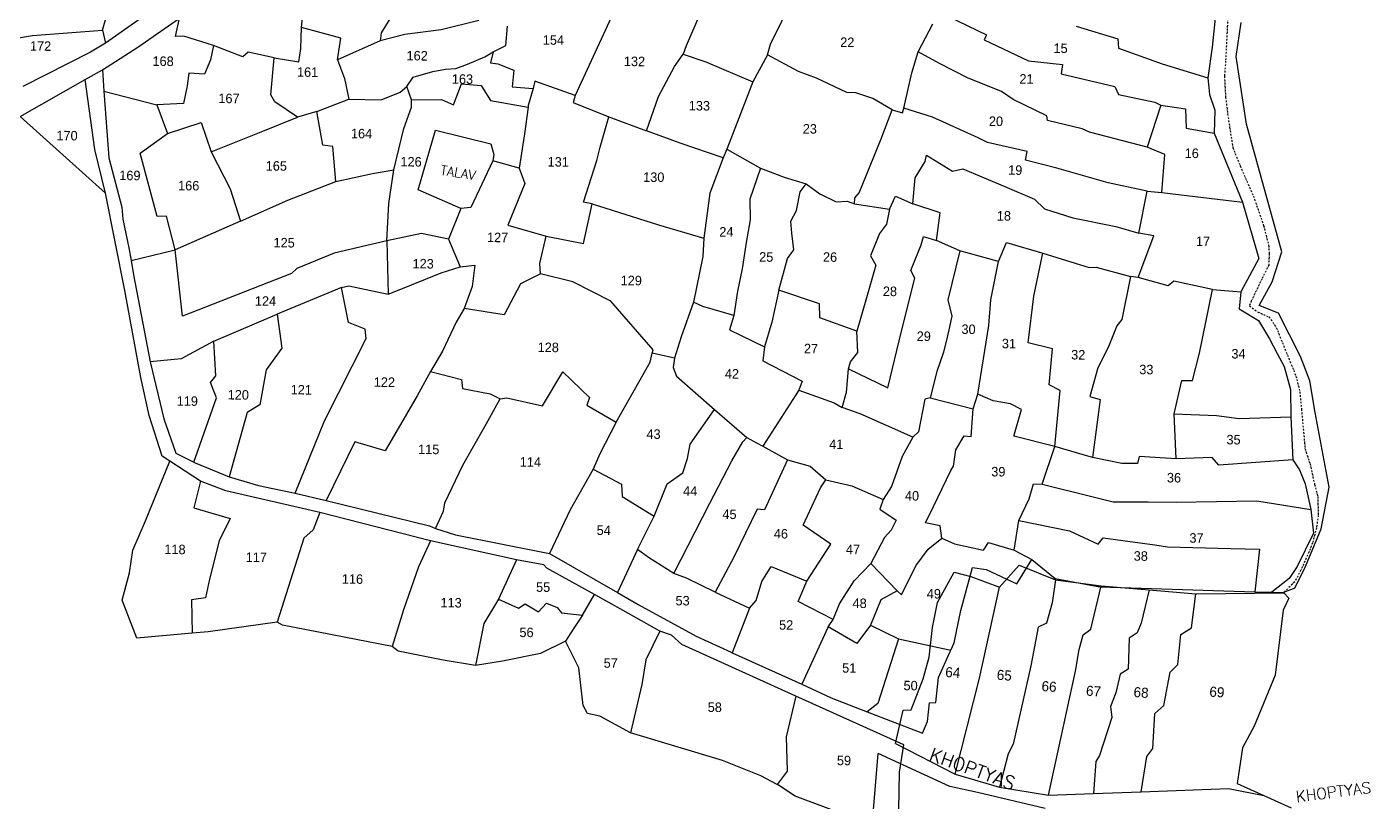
# Model space of a CAD drawing. Header units: metres. Extents: x 283891 to 286762, y 2086732 to 2090354.
# Drawn here: x 284791 to 286045, y 2088093 to 2088817 of the extents above; entities that cross this region are included whole.
import ezdxf
from ezdxf.enums import TextEntityAlignment as Align

# ---------------------------------------------------------------- set-up
doc = ezdxf.new("R2010")
doc.units = ezdxf.units.M
doc.header["$LTSCALE"] = 0.3
doc.header["$MEASUREMENT"] = 0
doc.linetypes.add('DASHDOT', pattern=[1, 0.5, -0.25, 0, -0.25])
for name, color, linetype in [('POLY_PARCEL', 6, 'Continuous'), ('POLY_ROAD', 30, 'Continuous'), ('POLY_WATER', 4, 'Continuous'), ('TEXT_MAPIN', 7, 'Continuous'), ('TEXT_MAPOUT', 7, 'Continuous'), ('TEXT_PARCEL', 7, 'Continuous'), ('V_BOUND_LINE', 7, 'Continuous'), ('V_BOUND_STREAM_LINE', 7, 'DASHDOT')]:
    doc.layers.add(name, color=color, linetype=linetype)
doc.styles.get("Standard").update_dxf_attribs({"font": 'simplex.shx'})
doc.styles.add('TEXT_MAP', font='', dxfattribs={"height": 1.8})
doc.styles.get('TEXT_MAP').set_extended_font_data('Kruti Dev 050')

msp = doc.modelspace()

# ---------------------------------------------------------------- linework, layer by layer
at = {"layer": 'POLY_PARCEL'}
for p, q in [((285485.2, 2088800.7), (285508, 2088847.3)), ((284861.3, 2088813.6), (284866.6, 2088832.1)), ((285047.2, 2088816.1), (285049.1, 2088834.6)), ((285343.8, 2088841.7), (285302.7, 2088752.7)), ((285642.1, 2088830.8), (285686.8, 2088809.4)), ((284929.7, 2088807.8), (284933.2, 2088824.8)), ((285129.8, 2088824.3), (285121.7, 2088811.3)), ((285212.9, 2088822.8), (285177.5, 2088814.1)), ((285419.3, 2088829.3), (285406.2, 2088799)), ((285622.9, 2088793.5), (285636.8, 2088819.4)), ((284783.1, 2088806.5), (284796.2, 2088808.7)), ((284796.2, 2088808.7), (284861.3, 2088813.6)), ((284861.3, 2088813.6), (284864.1, 2088801.5)), ((284937.4, 2088808), (284929.7, 2088807.8)), ((284965.2, 2088799.4), (284937.4, 2088808)), ((285046.7, 2088796.4), (285047.2, 2088816.1)), ((285084, 2088806.1), (285047.2, 2088816.1)), ((285080.9, 2088785.8), (285084, 2088806.1)), ((285121.7, 2088811.3), (285120.5, 2088803.7)), ((285143.7, 2088809.7), (285120.5, 2088803.7)), ((285177.5, 2088814.1), (285143.7, 2088809.7)), ((285238, 2088799.4), (285239.4, 2088817.3)), ((285686.8, 2088809.4), (285684.6, 2088804.6)), ((285770.6, 2088817.3), (285809.4, 2088805.6)), ((285809.4, 2088805.6), (285810.1, 2088796.7)), ((284965.2, 2088799.4), (284962.2, 2088786)), ((284992.5, 2088788.6), (284965.2, 2088799.4)), ((284997.5, 2088793.2), (284992.5, 2088788.6)), ((285021.6, 2088787.7), (284997.5, 2088793.2)), ((285044.8, 2088784.1), (285046.7, 2088796.4)), ((285120.5, 2088803.7), (285080.9, 2088785.8)), ((285218.3, 2088788.6), (285226.3, 2088793.3)), ((285226.3, 2088793.3), (285223.7, 2088783.2)), ((285226.3, 2088793.3), (285238, 2088799.4)), ((285406.2, 2088799), (285403.7, 2088791.2)), ((285482.4, 2088790.5), (285485.2, 2088800.7)), ((285617.1, 2088773.7), (285622.9, 2088793.5)), ((285642.8, 2088782.5), (285622.9, 2088793.5)), ((285684.6, 2088804.6), (285726, 2088785)), ((285810.1, 2088796.7), (285850.9, 2088782.2)), ((284962.2, 2088786), (284956.5, 2088772.6)), ((285018.6, 2088753.3), (285021.6, 2088787.7)), ((285021.6, 2088787.7), (285044.8, 2088784.1)), ((285080.9, 2088785.8), (285087.5, 2088768.4)), ((285191.2, 2088778), (285202.1, 2088782)), ((285202.1, 2088782), (285218.3, 2088788.6)), ((285223.7, 2088783.2), (285230.5, 2088782.3)), ((285230.5, 2088782.3), (285245.4, 2088776.2)), ((285395.6, 2088779.8), (285403.7, 2088791.2)), ((285403.7, 2088791.2), (285424.8, 2088784.2)), ((285424.8, 2088784.2), (285468.5, 2088765.3)), ((285482.4, 2088790.5), (285468.5, 2088765.3)), ((285511.2, 2088774.9), (285482.4, 2088790.5)), ((285668.9, 2088769), (285642.8, 2088782.5)), ((285726, 2088785), (285757.8, 2088781.5)), ((285757.8, 2088781.5), (285756.4, 2088772.9)), ((285850.9, 2088782.2), (285893.5, 2088769.1)), ((284942.1, 2088773.6), (284940.5, 2088761.8)), ((284956.5, 2088772.6), (284942.1, 2088773.6)), ((285087.5, 2088768.4), (285091.4, 2088749.2)), ((285145.7, 2088761.1), (285151.4, 2088769.8)), ((285151.4, 2088769.8), (285169.9, 2088775)), ((285169.9, 2088775), (285181.7, 2088777.2)), ((285181.7, 2088777.2), (285191.2, 2088778)), ((285245.4, 2088776.2), (285243.8, 2088760.7)), ((285380.4, 2088751.7), (285395.6, 2088779.8)), ((285528, 2088768.8), (285511.2, 2088774.9)), ((285556.5, 2088755.4), (285528, 2088768.8)), ((285609.5, 2088740.9), (285617.1, 2088773.7)), ((285700.9, 2088756.3), (285668.9, 2088769)), ((285756.4, 2088772.9), (285806.6, 2088761)), ((284862.8, 2088756.6), (284912, 2088744)), ((284940.5, 2088761.8), (284937.1, 2088745.1)), ((285121.7, 2088748.7), (285139.2, 2088755.8)), ((285139.2, 2088755.8), (285145.7, 2088761.1)), ((285150, 2088748.6), (285145.7, 2088761.1)), ((285189.1, 2088744), (285196.7, 2088763.5)), ((285196.7, 2088763.5), (285215, 2088762.1)), ((285215, 2088762.1), (285223.8, 2088747.9)), ((285243.8, 2088760.7), (285263.5, 2088759.3)), ((285263.5, 2088759.3), (285258.9, 2088743.2)), ((285265.2, 2088765.9), (285263.5, 2088759.3)), ((285302.7, 2088752.7), (285265.2, 2088765.9)), ((285468.5, 2088765.3), (285454, 2088727.5)), ((285564.9, 2088755), (285556.5, 2088755.4)), ((285580.7, 2088749.9), (285564.9, 2088755)), ((285711.7, 2088748.9), (285700.9, 2088756.3)), ((285806.6, 2088761), (285810.1, 2088753.7)), ((284937.1, 2088745.1), (284912, 2088744)), ((284912, 2088744), (284922.1, 2088717.2)), ((285022.4, 2088746.8), (285018.6, 2088753.3)), ((285043.4, 2088732.5), (285022.4, 2088746.8)), ((285061.4, 2088737.7), (285091.4, 2088749.2)), ((285091.4, 2088749.2), (285121.7, 2088748.7)), ((285149.9, 2088741.6), (285150, 2088748.6)), ((285150, 2088748.6), (285178, 2088749)), ((285178, 2088749), (285189.1, 2088744)), ((285223.8, 2088747.9), (285258.7, 2088741.6)), ((285258.9, 2088743.2), (285258.7, 2088741.6)), ((285302.7, 2088752.7), (285300.9, 2088746)), ((285300.9, 2088746), (285334.3, 2088732.7)), ((285369.2, 2088719.5), (285380.4, 2088751.7)), ((285598.6, 2088739.4), (285580.7, 2088749.9)), ((285743.1, 2088733.7), (285711.7, 2088748.9)), ((285810.1, 2088753.7), (285844, 2088746.3)), ((285849.4, 2088743.6), (285836.6, 2088704.4)), ((285844, 2088746.3), (285849.4, 2088743.6)), ((285849.4, 2088743.6), (285872.6, 2088740.1)), ((284784.5, 2088733.1), (284864.1, 2088661.6)), ((285008, 2088718.2), (285043.4, 2088732.5)), ((285061.4, 2088737.7), (285043.4, 2088732.5)), ((285067, 2088706.2), (285061.4, 2088737.7)), ((285142.8, 2088721.8), (285149.9, 2088741.6)), ((285258.7, 2088741.6), (285255.5, 2088717)), ((285326, 2088704.5), (285334.3, 2088732.7)), ((285334.3, 2088732.7), (285369.2, 2088719.5)), ((285588.5, 2088712.3), (285598.6, 2088739.4)), ((285598.6, 2088739.4), (285608.3, 2088736.6)), ((285608.3, 2088736.6), (285609.5, 2088740.9)), ((285636.4, 2088732.3), (285609.5, 2088740.9)), ((285678.9, 2088713), (285636.4, 2088732.3)), ((285743.6, 2088729.2), (285743.1, 2088733.7)), ((285872.6, 2088740.1), (285873.3, 2088722)), ((284922.1, 2088717.2), (284953.6, 2088727.5)), ((284953.6, 2088727.5), (284962.8, 2088700)), ((284962.8, 2088700), (285008, 2088718.2)), ((285133.3, 2088683.1), (285142.8, 2088721.8)), ((285400.8, 2088708), (285369.2, 2088719.5)), ((285454, 2088727.5), (285444.2, 2088702.5)), ((285776.2, 2088721.6), (285743.6, 2088729.2)), ((285782.9, 2088718.5), (285776.2, 2088721.6)), ((285836.6, 2088704.4), (285782.9, 2088718.5)), ((285873.3, 2088722), (285899.2, 2088717.5)), ((284896.6, 2088698.8), (284922.1, 2088717.2)), ((285076.4, 2088704.9), (285067, 2088706.2)), ((285079.3, 2088672.4), (285076.4, 2088704.9)), ((285255.5, 2088717), (285250.5, 2088684.7)), ((285441, 2088694.4), (285400.8, 2088708)), ((285567.8, 2088661.7), (285588.5, 2088712.3)), ((285687.8, 2088708.8), (285678.9, 2088713)), ((285724.7, 2088700.4), (285687.8, 2088708.8)), ((284912.6, 2088639.8), (284896.6, 2088698.8)), ((284962.8, 2088700), (284980.5, 2088665.4)), ((285322.9, 2088691.8), (285326, 2088704.5)), ((285441, 2088694.4), (285428.5, 2088661.5)), ((285444.2, 2088702.5), (285441, 2088694.4)), ((285444.2, 2088702.5), (285475.8, 2088684.9)), ((285629.4, 2088690.9), (285630.8, 2088696.8)), ((285630.8, 2088696.8), (285655, 2088682)), ((285723.1, 2088692.2), (285724.7, 2088700.4)), ((285853.3, 2088697.5), (285836.6, 2088704.4)), ((285850.6, 2088662.2), (285853.3, 2088697.5)), ((285079.3, 2088672.4), (285113.4, 2088679.8)), ((285113.4, 2088679.8), (285133.3, 2088683.1)), ((285128.6, 2088651.9), (285133.3, 2088683.1)), ((285250.5, 2088684.7), (285225.7, 2088691.5)), ((285250.5, 2088684.7), (285255.6, 2088670.6)), ((285310.5, 2088652.9), (285322.9, 2088691.8)), ((285475.8, 2088684.9), (285465.8, 2088655.8)), ((285475.8, 2088684.9), (285497.7, 2088676.4)), ((285620.1, 2088675.9), (285629.4, 2088690.9)), ((285655, 2088682), (285664.8, 2088684.1)), ((285664.8, 2088684.1), (285704, 2088667.8)), ((285752.4, 2088684.9), (285723.1, 2088692.2)), ((285800.4, 2088671.2), (285752.4, 2088684.9)), ((285034.4, 2088654.8), (285079.3, 2088672.4)), ((285255.6, 2088670.6), (285239.7, 2088631.5)), ((285497.7, 2088676.4), (285518.5, 2088670.2)), ((285512.8, 2088662.8), (285518.5, 2088670.2)), ((285518.5, 2088670.2), (285531.2, 2088660.9)), ((285618, 2088651.4), (285620.1, 2088675.9)), ((285704, 2088667.8), (285731.7, 2088656)), ((285836.8, 2088663.3), (285800.4, 2088671.2)), ((284980.5, 2088665.4), (284990.4, 2088635.4)), ((284990.4, 2088635.4), (285034.4, 2088654.8)), ((285428.5, 2088661.5), (285422.8, 2088619.4)), ((285465.8, 2088655.8), (285466.2, 2088636.7)), ((285509.3, 2088645.2), (285512.8, 2088662.8)), ((285531.2, 2088660.9), (285546.3, 2088653.4)), ((285563.5, 2088651.6), (285563.8, 2088657)), ((285563.8, 2088657), (285567.8, 2088661.7)), ((285596.1, 2088646.4), (285601.7, 2088658.7)), ((285601.7, 2088658.7), (285618, 2088651.4)), ((285731.7, 2088656), (285740.8, 2088646.7)), ((285829.1, 2088624.2), (285836.8, 2088663.3)), ((285836.8, 2088663.3), (285850.6, 2088662.2)), ((285850.6, 2088662.2), (285925.7, 2088653.1)), ((285127, 2088617), (285128.6, 2088651.9)), ((285196.1, 2088647.2), (285184.5, 2088618.5)), ((285318.7, 2088651.4), (285310.5, 2088652.9)), ((285310.5, 2088614.5), (285318.7, 2088651.4)), ((285318.7, 2088651.4), (285380.6, 2088631.9)), ((285504.1, 2088635.4), (285509.3, 2088645.2)), ((285546.3, 2088653.4), (285556.6, 2088653.9)), ((285556.6, 2088653.9), (285563.5, 2088651.6)), ((285563.5, 2088651.6), (285596.1, 2088646.4)), ((285596.1, 2088646.4), (285593.3, 2088632.6)), ((285643.4, 2088643.2), (285618, 2088651.4)), ((285640, 2088617.3), (285643.4, 2088643.2)), ((285740.8, 2088646.7), (285767.4, 2088638.3)), ((284921.3, 2088640), (284912.6, 2088639.8)), ((284929.2, 2088608.7), (284921.3, 2088640)), ((284990.4, 2088635.4), (284929.2, 2088608.7)), ((285239.7, 2088631.5), (285275.7, 2088621.3)), ((285380.6, 2088631.9), (285422.8, 2088619.4)), ((285466.2, 2088636.7), (285462.5, 2088615.3)), ((285505.1, 2088624.2), (285504.1, 2088635.4)), ((285593.3, 2088632.6), (285586.9, 2088623.9)), ((285767.4, 2088638.3), (285807.6, 2088630.4)), ((285807.6, 2088630.4), (285829.1, 2088624.2)), ((285127, 2088617), (285077.6, 2088605.3)), ((285159.3, 2088623.9), (285127, 2088617)), ((285127, 2088617), (285128.1, 2088567.2)), ((285184.5, 2088618.5), (285159.3, 2088623.9)), ((285184.5, 2088618.5), (285195.2, 2088592.8)), ((285269.6, 2088595.9), (285275.7, 2088621.3)), ((285275.7, 2088621.3), (285310.5, 2088614.5)), ((285422.8, 2088619.4), (285421.8, 2088602.4)), ((285507, 2088608.6), (285505.1, 2088624.2)), ((285586.9, 2088623.9), (285578.5, 2088602.8)), ((285625.9, 2088613.3), (285628, 2088620.9)), ((285628, 2088620.9), (285640, 2088617.3)), ((285662, 2088607.7), (285640, 2088617.3)), ((285828.5, 2088582.6), (285843, 2088621.6)), ((285843, 2088621.6), (285829.1, 2088624.2)), ((284888.1, 2088598.6), (284929.2, 2088608.7)), ((284936.1, 2088546.5), (284929.2, 2088608.7)), ((285077.6, 2088605.3), (285042.8, 2088591.1)), ((285462.5, 2088615.3), (285458.7, 2088590.9)), ((285500.9, 2088600.4), (285507, 2088608.6)), ((285616, 2088589.1), (285625.9, 2088613.3)), ((285662, 2088607.7), (285650.6, 2088561.8)), ((285697.8, 2088597.8), (285662, 2088607.7)), ((285697.8, 2088597.8), (285705.5, 2088615.3)), ((285705.5, 2088615.3), (285739.2, 2088605.5)), ((285730.8, 2088565.3), (285739.2, 2088605.5)), ((285739.2, 2088605.5), (285782.6, 2088591.9)), ((285177.5, 2088587), (285195.2, 2088592.8)), ((285195.2, 2088592.8), (285209, 2088594.1)), ((285209, 2088594.1), (285206.4, 2088574.4)), ((285270.3, 2088586), (285269.6, 2088595.9)), ((285421.8, 2088602.4), (285413.3, 2088559.8)), ((285493, 2088570.8), (285500.9, 2088600.4)), ((285583.5, 2088594.2), (285574.1, 2088561.4)), ((285578.5, 2088602.8), (285583.5, 2088594.2)), ((285690.7, 2088562), (285697.8, 2088597.8)), ((285782.6, 2088591.9), (285789.1, 2088592.5)), ((285789.1, 2088592.5), (285821.2, 2088583.8)), ((285037.8, 2088586.4), (284936.1, 2088546.5)), ((285042.8, 2088591.1), (285037.8, 2088586.4)), ((285135.4, 2088570.1), (285177.5, 2088587)), ((285270.3, 2088586), (285251.8, 2088576.7)), ((285300.5, 2088578.7), (285270.3, 2088586)), ((285458.7, 2088590.9), (285454.4, 2088570.1)), ((285607.4, 2088532.6), (285619.8, 2088582.2)), ((285619.8, 2088582.2), (285616, 2088589.1)), ((285821.2, 2088583.8), (285813.2, 2088543.4)), ((285828.5, 2088582.6), (285821.2, 2088583.8)), ((285856.3, 2088574.8), (285828.5, 2088582.6)), ((285084.7, 2088573.3), (285024.4, 2088548.5)), ((285084.7, 2088573.3), (285091.5, 2088574.8)), ((285091.1, 2088540.8), (285084.7, 2088573.3)), ((285091.5, 2088574.8), (285128.1, 2088567.2)), ((285128.1, 2088567.2), (285135.4, 2088570.1)), ((285206.4, 2088574.4), (285199.1, 2088553.9)), ((285251.8, 2088576.7), (285236.4, 2088547.9)), ((285335.9, 2088560.6), (285300.5, 2088578.7)), ((285454.4, 2088570.1), (285450.7, 2088547.3)), ((285493, 2088570.8), (285486.4, 2088541)), ((285530.7, 2088558.2), (285493, 2088570.8)), ((285861.5, 2088579.3), (285856.3, 2088574.8)), ((285897.8, 2088571.4), (285861.5, 2088579.3)), ((285885.7, 2088512), (285897.8, 2088571.4)), ((285897.8, 2088571.4), (285924.1, 2088569.2)), ((285375.5, 2088515.2), (285335.9, 2088560.6)), ((285413.3, 2088559.8), (285401.7, 2088527.2)), ((285421.9, 2088555.5), (285413.3, 2088559.8)), ((285450.7, 2088547.3), (285421.9, 2088555.5)), ((285531.2, 2088545.2), (285530.7, 2088558.2)), ((285574.1, 2088561.4), (285565.8, 2088532.5)), ((285650.6, 2088561.8), (285654.5, 2088546.7)), ((285688.9, 2088538), (285690.7, 2088562)), ((285725.5, 2088521.6), (285730.8, 2088565.3)), ((284965.5, 2088523.4), (285024.4, 2088548.5)), ((285024.4, 2088548.5), (285028.7, 2088516.6)), ((285199.1, 2088553.9), (285191.7, 2088540.9)), ((285236.4, 2088547.9), (285199.1, 2088553.9)), ((285450.7, 2088547.3), (285446.8, 2088533.8)), ((285565.8, 2088532.5), (285531.2, 2088545.2)), ((285654.5, 2088546.7), (285650.2, 2088528.1)), ((285813.2, 2088543.4), (285808.3, 2088537.5)), ((285106.8, 2088534.4), (285091.1, 2088540.8)), ((285107.5, 2088525.8), (285106.8, 2088534.4)), ((285191.7, 2088540.9), (285178.7, 2088513.8)), ((285446.8, 2088533.8), (285479.6, 2088517.9)), ((285486.4, 2088541), (285479.6, 2088517.9)), ((285566.5, 2088512.6), (285565.8, 2088532.5)), ((285594.6, 2088479.7), (285607.4, 2088532.6)), ((285678.8, 2088473.9), (285688.9, 2088538)), ((285808.3, 2088537.5), (285800.3, 2088517.4)), ((284965.5, 2088523.4), (284934.9, 2088506.7)), ((284967.3, 2088491), (284965.5, 2088523.4)), ((285068.6, 2088448.9), (285107.5, 2088525.8)), ((285401.7, 2088527.2), (285395.5, 2088507.4)), ((285479.6, 2088517.9), (285478, 2088505)), ((285650.2, 2088528.1), (285646.6, 2088513)), ((285748.4, 2088516), (285725.5, 2088521.6)), ((285800.3, 2088517.4), (285790.7, 2088498.4)), ((284934.9, 2088506.7), (284905.9, 2088503.9)), ((285028.7, 2088516.6), (285014.2, 2088496.6)), ((285178.7, 2088513.8), (285167.8, 2088495)), ((285372.7, 2088503.8), (285374.7, 2088512.2)), ((285374.7, 2088512.2), (285375.5, 2088515.2)), ((285395.5, 2088507.4), (285374.7, 2088512.2)), ((285395.5, 2088507.4), (285394.3, 2088498.6)), ((285478, 2088505), (285514.6, 2088485.8)), ((285559.7, 2088504), (285566.5, 2088512.6)), ((285646.6, 2088513), (285640.5, 2088495.1)), ((285745.4, 2088482.6), (285748.4, 2088516)), ((285879.2, 2088486.6), (285885.7, 2088512)), ((285014.2, 2088496.6), (285008.2, 2088463.7)), ((285167.8, 2088495), (285155.1, 2088472.1)), ((285167.8, 2088495), (285196.7, 2088487.4)), ((285272.1, 2088462.9), (285291.3, 2088494.6)), ((285291.3, 2088494.6), (285316.2, 2088470.6)), ((285341.1, 2088447.7), (285372.7, 2088503.8)), ((285394.3, 2088498.6), (285397.2, 2088490.7)), ((285556.1, 2088475.6), (285557.9, 2088497.3)), ((285557.9, 2088497.3), (285559.7, 2088504)), ((285557.9, 2088497.3), (285594.6, 2088479.7)), ((285640.5, 2088495.1), (285634.3, 2088470.3)), ((285790.7, 2088498.4), (285783.1, 2088471.7)), ((284962.1, 2088484.6), (284967.3, 2088491)), ((284967.7, 2088470.3), (284962.1, 2088484.6)), ((285196.7, 2088487.4), (285197.4, 2088479.1)), ((285197.4, 2088479.1), (285223.5, 2088474.1)), ((285397.2, 2088490.7), (285432.9, 2088459.6)), ((285514.6, 2088485.8), (285511.6, 2088477.6)), ((285755.6, 2088477.1), (285745.4, 2088482.6)), ((285861.9, 2088455.5), (285869, 2088486.7)), ((285869, 2088486.7), (285879.2, 2088486.6)), ((284946.6, 2088410.4), (284967.7, 2088470.3)), ((285155.1, 2088472.1), (285125.2, 2088420.9)), ((285218.4, 2088443.6), (285232.7, 2088469.5)), ((285223.5, 2088474.1), (285232.7, 2088469.5)), ((285232.7, 2088469.5), (285238.9, 2088470.5)), ((285238.9, 2088470.5), (285272.1, 2088462.9)), ((285316.2, 2088470.6), (285313.7, 2088463.6)), ((285511.6, 2088477.6), (285477.8, 2088425.3)), ((285511.6, 2088477.6), (285544.4, 2088465.8)), ((285552, 2088461.3), (285556.1, 2088475.6)), ((285629.3, 2088469.1), (285623.3, 2088438.5)), ((285634.3, 2088470.3), (285629.3, 2088469.1)), ((285634.3, 2088470.3), (285674.4, 2088460.2)), ((285674.4, 2088460.2), (285678.8, 2088473.9)), ((285692.9, 2088467.7), (285678.8, 2088473.9)), ((285709.3, 2088464.8), (285692.9, 2088467.7)), ((285750.6, 2088425), (285755.6, 2088477.1)), ((285783.1, 2088471.7), (285792.8, 2088468.9)), ((285792.8, 2088468.9), (285785.8, 2088414.7)), ((284996.5, 2088456.8), (284979.7, 2088396.7)), ((285008.2, 2088463.7), (284996.5, 2088456.8)), ((285313.7, 2088463.6), (285341.1, 2088447.7)), ((285410.2, 2088427.2), (285432.9, 2088459.6)), ((285432.9, 2088459.6), (285462.9, 2088433.4)), ((285544.4, 2088465.8), (285552, 2088461.3)), ((285568.7, 2088455.3), (285552, 2088461.3)), ((285617.9, 2088433.8), (285568.7, 2088455.3)), ((285672.5, 2088434.3), (285674.4, 2088460.2)), ((285719.3, 2088459.6), (285709.3, 2088464.8)), ((285712.3, 2088434.6), (285719.3, 2088459.6)), ((285863.7, 2088413.3), (285861.9, 2088455.5)), ((285861.9, 2088455.5), (285901.6, 2088454)), ((285901.6, 2088454), (285922.6, 2088451.1)), ((285041.2, 2088381.3), (285068.6, 2088448.9)), ((285197.8, 2088407.6), (285218.4, 2088443.6)), ((285341.1, 2088447.7), (285325.6, 2088418.2)), ((285922.6, 2088451.1), (285970.8, 2088452.5)), ((285096.9, 2088429.4), (285070.3, 2088374.5)), ((285125.2, 2088420.9), (285096.9, 2088429.4)), ((285448.9, 2088411.5), (285459.2, 2088429.2)), ((285459.2, 2088429.2), (285462.9, 2088433.4)), ((285462.9, 2088433.4), (285472.1, 2088428.3)), ((285617.9, 2088433.8), (285608, 2088415.6)), ((285623.3, 2088438.5), (285617.9, 2088433.8)), ((285658.1, 2088421.8), (285666, 2088434.9)), ((285666, 2088434.9), (285672.5, 2088434.3)), ((285750.6, 2088425), (285712.3, 2088434.6)), ((285325.6, 2088418.2), (285319.5, 2088403.9)), ((285407.6, 2088413.6), (285410.2, 2088427.2)), ((285472.1, 2088428.3), (285477.8, 2088425.3)), ((285477.8, 2088425.3), (285500.9, 2088412.4)), ((285656, 2088406.7), (285658.1, 2088421.8)), ((285738.8, 2088389.9), (285750.6, 2088425)), ((285785.8, 2088414.7), (285750.6, 2088425)), ((284901.5, 2088355.6), (284924.3, 2088411.2)), ((285181, 2088372.4), (285197.8, 2088407.6)), ((285319.5, 2088403.9), (285297.9, 2088365.7)), ((285319.5, 2088403.9), (285346.1, 2088389.8)), ((285403.2, 2088400.5), (285407.6, 2088413.6)), ((285428.5, 2088371.9), (285448.9, 2088411.5)), ((285500.9, 2088412.4), (285479.4, 2088365.7)), ((285500.9, 2088412.4), (285522.2, 2088406.5)), ((285522.2, 2088406.5), (285536.6, 2088393.7)), ((285608, 2088415.6), (285598, 2088387.5)), ((285653.5, 2088402.5), (285656, 2088406.7)), ((285813.2, 2088409.1), (285785.8, 2088414.7)), ((285827.8, 2088409), (285813.2, 2088409.1)), ((285829.4, 2088415.5), (285827.8, 2088409)), ((285863.7, 2088413.3), (285829.4, 2088415.5)), ((285897.5, 2088414.6), (285863.7, 2088413.3)), ((285903.6, 2088407.5), (285897.5, 2088414.6)), ((285972.9, 2088412.6), (285903.6, 2088407.5)), ((284953, 2088392.6), (284946.8, 2088367.8)), ((285388.5, 2088390), (285403.2, 2088400.5)), ((285531.7, 2088386.4), (285536.6, 2088393.7)), ((285536.6, 2088393.7), (285560.9, 2088388.3)), ((285637.2, 2088368.9), (285653.5, 2088402.5)), ((285346.1, 2088389.8), (285346.5, 2088378.1)), ((285376.4, 2088360), (285388.5, 2088390)), ((285515.7, 2088351.6), (285531.7, 2088386.4)), ((285560.9, 2088388.3), (285590.2, 2088375.6)), ((285598, 2088387.5), (285590.2, 2088375.6)), ((285726.6, 2088376.2), (285730.5, 2088390.2)), ((285730.5, 2088390.2), (285738.8, 2088389.9)), ((285738.8, 2088389.9), (285785.2, 2088378.4)), ((284946.8, 2088367.8), (284980.7, 2088357.7)), ((285179.8, 2088364.6), (285181, 2088372.4)), ((285346.5, 2088378.1), (285376.4, 2088360)), ((285394.9, 2088306.3), (285428.5, 2088371.9)), ((285472.7, 2088366.3), (285451, 2088321.6)), ((285479.4, 2088365.7), (285472.7, 2088366.3)), ((285590.2, 2088375.6), (285587.1, 2088366.5)), ((285587.1, 2088366.5), (285602.3, 2088356)), ((285629.8, 2088353.6), (285637.2, 2088368.9)), ((285716.9, 2088355.7), (285726.6, 2088376.2)), ((285785.2, 2088378.4), (285805.1, 2088373.3)), ((285805.1, 2088373.3), (285837.8, 2088373.3)), ((285837.8, 2088373.3), (285863.7, 2088373)), ((285863.7, 2088373), (285939.2, 2088374.3)), ((285939.2, 2088374.3), (285989.5, 2088366)), ((284889.6, 2088328.3), (284901.5, 2088355.6)), ((284980.7, 2088357.7), (284970.3, 2088337)), ((285064.4, 2088363.4), (285058, 2088347)), ((285172.3, 2088348.4), (285179.8, 2088364.6)), ((285297.9, 2088365.7), (285278.9, 2088324.9)), ((285361, 2088328.8), (285376.4, 2088360)), ((285602.3, 2088356), (285597.6, 2088346.8)), ((285712.6, 2088328), (285716.9, 2088355.7)), ((285716.9, 2088355.7), (285764.1, 2088346.1)), ((285058, 2088347), (285049.3, 2088339.5)), ((285541.5, 2088333.6), (285515.7, 2088351.6)), ((285597.6, 2088346.8), (285591.6, 2088339.9)), ((285643.5, 2088351), (285629.8, 2088353.6)), ((285645, 2088339.4), (285643.5, 2088351)), ((285764.1, 2088346.1), (285790.9, 2088333.7)), ((284970.3, 2088337), (284961.3, 2088301.2)), ((285049.3, 2088339.5), (285024.5, 2088261)), ((285167.5, 2088336.8), (285156.5, 2088312.6)), ((285361, 2088328.8), (285342.3, 2088288.7)), ((285371.3, 2088321.3), (285361, 2088328.8)), ((285519.1, 2088299.1), (285541.5, 2088333.6)), ((285591.6, 2088339.9), (285578.9, 2088315.7)), ((285620.8, 2088313.4), (285632.3, 2088329)), ((285632.3, 2088329), (285645, 2088339.4)), ((285645, 2088339.4), (285657, 2088334.1)), ((285657, 2088334.1), (285683.9, 2088328.2)), ((285683.9, 2088328.2), (285688.6, 2088335.2)), ((285688.6, 2088335.2), (285712.6, 2088328)), ((285790.9, 2088333.7), (285795.6, 2088339.6)), ((285795.6, 2088339.6), (285843.9, 2088333.2)), ((285843.9, 2088333.2), (285855.6, 2088331.3)), ((285855.6, 2088331.3), (285915, 2088329.8)), ((285915, 2088329.8), (285941.5, 2088329)), ((285941.5, 2088329), (285937.3, 2088289.3)), ((284886.6, 2088306.9), (284889.6, 2088328.3)), ((285247.8, 2088319), (285231.2, 2088282.4)), ((285394.9, 2088306.3), (285371.3, 2088321.3)), ((285451, 2088321.6), (285433.4, 2088288.8)), ((285712.6, 2088328), (285729.1, 2088319.5)), ((285715, 2088296.6), (285729.1, 2088319.5)), ((285729.1, 2088319.5), (285751, 2088301.7)), ((284879.9, 2088281.4), (284886.6, 2088306.9)), ((285156.5, 2088312.6), (285142.4, 2088272.5)), ((285406.8, 2088301.9), (285394.9, 2088306.3)), ((285477, 2088298.8), (285485.8, 2088312.8)), ((285485.8, 2088312.8), (285519.1, 2088299.1)), ((285563.1, 2088299.6), (285578.9, 2088315.7)), ((285578.9, 2088315.7), (285603.5, 2088290.2)), ((285607.3, 2088286.3), (285620.8, 2088313.4)), ((285641, 2088279.2), (285656.7, 2088307.5)), ((285656.7, 2088307.5), (285672.2, 2088303.5)), ((285662.9, 2088271.7), (285673.8, 2088311.9)), ((285672.2, 2088303.5), (285699, 2088293.7)), ((285673.8, 2088311.9), (285686.3, 2088310.1)), ((285686.3, 2088310.1), (285715, 2088296.6)), ((285699, 2088293.7), (285717.4, 2088314)), ((285717.4, 2088314), (285751.1, 2088300.5)), ((284961.3, 2088301.2), (284957.6, 2088283.7)), ((285433.4, 2088288.8), (285406.8, 2088301.9)), ((285471.7, 2088281.3), (285477, 2088298.8)), ((285510.8, 2088280.3), (285519.1, 2088299.1)), ((285549.4, 2088278), (285563.1, 2088299.6)), ((285680.1, 2088208.6), (285699, 2088293.7)), ((285751.1, 2088300.5), (285748.2, 2088279)), ((285751, 2088301.7), (285792.6, 2088293.8)), ((285751.1, 2088300.5), (285793.9, 2088295)), ((285784.3, 2088254.4), (285793.9, 2088295)), ((285792.6, 2088293.8), (285937.3, 2088289.3)), ((285793.9, 2088295), (285838.5, 2088291)), ((285838.5, 2088291), (285831, 2088259.9)), ((285838.5, 2088291), (285882.1, 2088287.5)), ((284893.5, 2088245.9), (284879.9, 2088281.4)), ((284957.6, 2088283.7), (284944.6, 2088281.7)), ((284944.6, 2088281.7), (284945.2, 2088250.5)), ((285231.2, 2088282.4), (285217.5, 2088259.6)), ((285231.2, 2088282.4), (285249.8, 2088273.9)), ((285268.4, 2088270.7), (285275.8, 2088278.8)), ((285275.8, 2088278.8), (285286, 2088274.6)), ((285309.6, 2088267.5), (285320.8, 2088286.9)), ((285433.4, 2088288.8), (285465.4, 2088273.9)), ((285465.4, 2088273.9), (285471.7, 2088281.3)), ((285543.6, 2088263.5), (285510.8, 2088280.3)), ((285588.1, 2088281.7), (285578.4, 2088258.1)), ((285603.5, 2088290.2), (285588.1, 2088281.7)), ((285603.5, 2088290.2), (285607.3, 2088286.3)), ((285636.4, 2088255.8), (285641, 2088279.2)), ((285748.2, 2088279), (285742.8, 2088259.9)), ((285878.2, 2088255.6), (285882.1, 2088287.5)), ((285882.1, 2088287.5), (285883.1, 2088287.4)), ((285883.1, 2088287.4), (285964.2, 2088288.2)), ((285937.3, 2088289.3), (285953, 2088288.8)), ((285953, 2088288.8), (285964, 2088288.5)), ((285142.4, 2088272.5), (285132, 2088238.1)), ((285249.8, 2088273.9), (285256, 2088277.9)), ((285256, 2088277.9), (285268.4, 2088270.7)), ((285286, 2088274.6), (285290, 2088269.5)), ((285290, 2088269.5), (285309.6, 2088267.5)), ((285309.6, 2088267.5), (285300.9, 2088254.5)), ((285465.4, 2088273.9), (285449.3, 2088232.4)), ((285543.6, 2088263.5), (285549.4, 2088278)), ((285656.5, 2088241.6), (285662.9, 2088271.7)), ((285024.5, 2088261), (284960.1, 2088251.8)), ((285029.6, 2088258.1), (285024.5, 2088261)), ((285132, 2088238.1), (285029.6, 2088258.1)), ((285217.5, 2088259.6), (285209.6, 2088220.6)), ((285300.9, 2088254.5), (285293.7, 2088243.1)), ((285538.9, 2088256.5), (285514.2, 2088203.1)), ((285538.9, 2088256.5), (285543.6, 2088263.5)), ((285565.8, 2088240.9), (285538.9, 2088256.5)), ((285578.4, 2088258.1), (285565.8, 2088240.9)), ((285578.4, 2088258.1), (285604.7, 2088245.4)), ((285633.2, 2088228.2), (285636.4, 2088255.8)), ((285735.1, 2088256.4), (285728.1, 2088220.3)), ((285742.8, 2088259.9), (285735.1, 2088256.4)), ((285777.1, 2088249.1), (285784.3, 2088254.4)), ((285831, 2088259.9), (285827.3, 2088251.1)), ((285868.1, 2088249.5), (285878.2, 2088255.6)), ((284945.2, 2088250.5), (284893.5, 2088245.9)), ((284960.1, 2088251.8), (284945.2, 2088250.5)), ((285293.7, 2088243.1), (285270.3, 2088231.7)), ((285306, 2088218.3), (285293.7, 2088243.1)), ((285381.8, 2088252.6), (285368.6, 2088225.7)), ((285604.7, 2088245.4), (285585.3, 2088185.1)), ((285604.7, 2088245.4), (285653.3, 2088234.8)), ((285653.3, 2088234.8), (285656.5, 2088241.6)), ((285773.3, 2088235.5), (285777.1, 2088249.1)), ((285820.1, 2088246.1), (285818.9, 2088217.1)), ((285827.3, 2088251.1), (285820.1, 2088246.1)), ((285865.5, 2088221.5), (285868.1, 2088249.5)), ((285137.6, 2088234), (285132, 2088238.1)), ((285179.4, 2088225.5), (285137.6, 2088234)), ((285270.3, 2088231.7), (285234.8, 2088224.4)), ((285627.6, 2088207.9), (285633.2, 2088228.2)), ((285642, 2088209.2), (285652.7, 2088233.5)), ((285652.7, 2088233.5), (285653.3, 2088234.8)), ((285769.7, 2088215.3), (285773.3, 2088235.5)), ((285209.6, 2088220.6), (285179.4, 2088225.5)), ((285234.8, 2088224.4), (285209.6, 2088220.6)), ((285310.1, 2088183.1), (285306, 2088218.3)), ((285368.6, 2088225.7), (285364.8, 2088202.8)), ((285728.1, 2088220.3), (285711.7, 2088147.1)), ((285818.9, 2088217.1), (285811.4, 2088212.4)), ((285858.2, 2088214.2), (285865.5, 2088221.5)), ((285616.4, 2088179.2), (285627.6, 2088207.9)), ((285639.4, 2088185.8), (285642, 2088209.2)), ((285657.6, 2088118.9), (285680.1, 2088208.6)), ((285744.7, 2088099.5), (285769.7, 2088215.3)), ((285811.4, 2088212.4), (285807.4, 2088195)), ((285852.2, 2088183), (285858.2, 2088214.2)), ((285364.8, 2088202.8), (285354.5, 2088157.6)), ((285508.6, 2088191.7), (285499.6, 2088154)), ((285807.4, 2088195), (285802.5, 2088182.3)), ((285314.2, 2088175.7), (285310.1, 2088183.1)), ((285585.3, 2088185.1), (285575.4, 2088177.3)), ((285601.7, 2088147.6), (285608.9, 2088178.9)), ((285608.9, 2088178.9), (285616.4, 2088179.2)), ((285631.8, 2088168.3), (285633.6, 2088185.6)), ((285633.6, 2088185.6), (285639.4, 2088185.8)), ((285802.5, 2088182.3), (285803.9, 2088171.9)), ((285843.9, 2088175.5), (285852.2, 2088183)), ((285325.8, 2088173.2), (285314.2, 2088175.7)), ((285354.5, 2088157.6), (285325.8, 2088173.2)), ((285626.9, 2088157.4), (285631.8, 2088168.3)), ((285803.9, 2088171.9), (285792.4, 2088136.5)), ((285841.9, 2088143.1), (285843.9, 2088175.5)), ((285440.4, 2088131.7), (285354.5, 2088157.6)), ((285499.6, 2088154), (285500.6, 2088121.8)), ((285605.5, 2088120.8), (285609.5, 2088146.5)), ((285711.7, 2088147.1), (285707, 2088138.1)), ((285836.4, 2088135.4), (285841.9, 2088143.1)), ((285476.2, 2088117.4), (285440.4, 2088131.7)), ((285580, 2088070.7), (285585.6, 2088138.4)), ((285707, 2088138.1), (285698.8, 2088106.8)), ((285788.8, 2088130.8), (285786.8, 2088101.1)), ((285792.4, 2088136.5), (285788.8, 2088130.8)), ((285831.1, 2088102.6), (285836.4, 2088135.4)), ((285491.4, 2088109.4), (285476.2, 2088117.4)), ((285500.6, 2088121.8), (285491.4, 2088109.4)), ((285604.8, 2088085.6), (285605.5, 2088120.8)), ((285492.4, 2088108.8), (285491.4, 2088109.4)), ((285508.1, 2088098.5), (285492.4, 2088108.8)), ((285580.6, 2088071.3), (285508.1, 2088098.5))]:
    msp.add_line(p, q, dxfattribs=at)
at = {"layer": 'POLY_ROAD'}
for p, q in [((284915.4, 2088837.2), (284864.1, 2088801.5)), ((284894.5, 2088797.7), (284933.2, 2088824.8)), ((284850.2, 2088793.2), (284787.1, 2088761.1)), ((284864.1, 2088801.5), (284850.2, 2088793.2)), ((284861.3, 2088776.7), (284894.5, 2088797.7)), ((284784.5, 2088733.1), (284845.2, 2088767.7)), ((284845.2, 2088767.7), (284861.3, 2088776.7)), ((284854.2, 2088702.1), (284845.2, 2088767.7)), ((284861.3, 2088776.7), (284862.8, 2088756.6)), ((284862.8, 2088756.6), (284867.4, 2088694.4)), ((284864.1, 2088661.6), (284854.2, 2088702.1)), ((284867.4, 2088694.4), (284879.6, 2088648.4)), ((284882.2, 2088570.5), (284864.1, 2088661.6)), ((284879.6, 2088648.4), (284880.3, 2088637.1)), ((284880.3, 2088637.1), (284886, 2088610.3)), ((284886, 2088610.3), (284888.1, 2088598.6)), ((284888.1, 2088598.6), (284890.4, 2088585.2)), ((284890.4, 2088585.2), (284905.9, 2088503.9)), ((284897.1, 2088489.4), (284882.2, 2088570.5)), ((284905.9, 2088503.9), (284906.2, 2088502.6)), ((284906.2, 2088502.6), (284918.6, 2088450.9)), ((284904.9, 2088453.8), (284897.1, 2088489.4)), ((284917, 2088415.9), (284904.9, 2088453.8)), ((284918.6, 2088450.9), (284930, 2088418.7)), ((284930, 2088418.7), (284946.6, 2088410.4)), ((284924.3, 2088411.2), (284917, 2088415.9)), ((284953, 2088392.6), (284924.3, 2088411.2)), ((284946.6, 2088410.4), (284948, 2088409.7)), ((284948, 2088409.7), (284979.7, 2088396.7)), ((284976.7, 2088383.5), (284953, 2088392.6)), ((284979.7, 2088396.7), (285007, 2088388.6)), ((285064.4, 2088363.4), (284976.7, 2088383.5)), ((285007, 2088388.6), (285041.2, 2088381.3)), ((285041.2, 2088381.3), (285070.3, 2088374.5)), ((285070.3, 2088374.5), (285166.6, 2088350.9)), ((285167.5, 2088336.8), (285064.4, 2088363.4)), ((285166.6, 2088350.9), (285172.3, 2088348.4)), ((285172.3, 2088348.4), (285191.1, 2088342.6)), ((285191.1, 2088342.6), (285278.9, 2088324.9)), ((285247.8, 2088319), (285167.5, 2088336.8)), ((285273.4, 2088314.5), (285247.8, 2088319)), ((285278.9, 2088324.9), (285342.3, 2088288.7)), ((285276.3, 2088311.2), (285273.4, 2088314.5)), ((285320.8, 2088286.9), (285276.3, 2088311.2)), ((285347.4, 2088271.8), (285320.8, 2088286.9)), ((285342.3, 2088288.7), (285361.4, 2088277.5)), ((285381.8, 2088252.6), (285347.4, 2088271.8)), ((285361.4, 2088277.5), (285415.8, 2088248)), ((285392.6, 2088248.9), (285381.8, 2088252.6)), ((285402.2, 2088240), (285392.6, 2088248.9)), ((285415.8, 2088248), (285448.4, 2088232.9)), ((285508.6, 2088191.7), (285402.2, 2088240)), ((285448.4, 2088232.9), (285449.3, 2088232.4)), ((285449.3, 2088232.4), (285514.2, 2088203.1)), ((285609.5, 2088146.5), (285508.6, 2088191.7)), ((285514.2, 2088203.1), (285541.7, 2088190.4)), ((285541.7, 2088190.4), (285575.4, 2088177.3)), ((285575.4, 2088177.3), (285626.9, 2088157.4)), ((285601.7, 2088147.6), (285657.6, 2088118.9)), ((285652.5, 2088107.4), (285585.6, 2088138.4)), ((285657.6, 2088118.9), (285698.8, 2088106.8)), ((285678.2, 2088101.8), (285652.5, 2088107.4)), ((285698.8, 2088106.8), (285744.7, 2088099.5)), ((285831.1, 2088102.6), (285912.6, 2088105.6)), ((285912.6, 2088105.6), (285945.6, 2088099.2)), ((285741.5, 2088086.9), (285678.2, 2088101.8)), ((285744.7, 2088099.5), (285786.8, 2088101.1)), ((285786.8, 2088101.1), (285831.1, 2088102.6))]:
    msp.add_line(p, q, dxfattribs=at)
at = {"layer": 'POLY_WATER'}
for p, q in [((285900.8, 2088830.8), (285897.3, 2088797.9)), ((285919.9, 2088788.9), (285924.6, 2088820.9)), ((285897.3, 2088797.9), (285893.5, 2088769.1)), ((285929.5, 2088725.9), (285919.9, 2088788.9)), ((285893.5, 2088769.1), (285895, 2088753.7)), ((285895, 2088753.7), (285900, 2088738.8)), ((285900, 2088738.8), (285899.2, 2088717.5)), ((285156.2, 2088664.6), (285172.4, 2088720.2)), ((285172.4, 2088720.2), (285223.9, 2088707.6)), ((285899.2, 2088717.5), (285925.7, 2088653.1)), ((285962.6, 2088606.8), (285929.5, 2088725.9)), ((285223.9, 2088707.6), (285226.7, 2088697.7)), ((285226.7, 2088697.7), (285225.7, 2088691.5)), ((285225.7, 2088691.5), (285205.3, 2088648.1)), ((285196.1, 2088647.2), (285156.2, 2088664.6)), ((285205.3, 2088648.1), (285196.1, 2088647.2)), ((285925.7, 2088653.1), (285941.1, 2088600.3)), ((285953.5, 2088578.8), (285962.6, 2088606.8)), ((285941.1, 2088600.3), (285924.1, 2088569.2)), ((285924.1, 2088569.2), (285922.6, 2088553.6)), ((285941.4, 2088556.6), (285953.5, 2088578.8)), ((285959.3, 2088549.3), (285941.4, 2088556.6)), ((285922.6, 2088553.6), (285940.6, 2088542.6)), ((285940.6, 2088542.6), (285950.9, 2088525.5)), ((285979.9, 2088508.9), (285959.3, 2088549.3)), ((285950.9, 2088525.5), (285958.1, 2088511.7)), ((285958.1, 2088511.7), (285964.7, 2088499.5)), ((285988.5, 2088486.1), (285979.9, 2088508.9)), ((285964.7, 2088499.5), (285970.5, 2088478.1)), ((285993.7, 2088456.7), (285988.5, 2088486.1)), ((285970.5, 2088478.1), (285970.8, 2088452.5)), ((286006.6, 2088386.9), (285993.7, 2088456.7)), ((285970.8, 2088452.5), (285972.9, 2088412.6)), ((285972.9, 2088412.6), (285979, 2088403.1)), ((285979, 2088403.1), (285984.3, 2088390.1)), ((285984.3, 2088390.1), (285989.5, 2088366)), ((285999.1, 2088348.1), (286006.6, 2088386.9)), ((285989.5, 2088366), (285992, 2088344.1)), ((285992, 2088344.1), (285976.8, 2088312.8)), ((285984.6, 2088313), (285999.1, 2088348.1)), ((285976.8, 2088312.8), (285969.4, 2088301.8)), ((285974.7, 2088292.8), (285984.6, 2088313)), ((285969.4, 2088301.8), (285953, 2088288.8)), ((285974.7, 2088292.8), (285964, 2088288.5))]:
    msp.add_line(p, q, dxfattribs=at)
at = {"layer": 'V_BOUND_LINE'}
for p, q in [((285968.9, 2088283.3), (285963.6, 2088272)), ((285964.2, 2088288.2), (285968.9, 2088283.3)), ((285963.6, 2088272), (285956.3, 2088211.5)), ((285956.3, 2088211.5), (285936.7, 2088163.7)), ((285936.7, 2088163.7), (285925.7, 2088143.7)), ((285925.7, 2088143.7), (285920.8, 2088110.4)), ((285920.8, 2088110.4), (285945.6, 2088099.2)), ((285945.6, 2088099.2), (285971.1, 2088087.7))]:
    msp.add_line(p, q, dxfattribs=at)
at = {"layer": 'V_BOUND_STREAM_LINE', "ltscale": 10}
for p, q in [((285912.5, 2088836.8), (285911.3, 2088811.8)), ((285911.3, 2088811.8), (285910, 2088784.8)), ((285910, 2088784.8), (285908.9, 2088770.6)), ((285908.9, 2088770.6), (285910, 2088750.9)), ((285910, 2088750.9), (285911.9, 2088735.3)), ((285911.9, 2088735.3), (285916.7, 2088703.9)), ((285916.7, 2088703.9), (285923.7, 2088686.9)), ((285923.7, 2088686.9), (285935.9, 2088658.7)), ((285935.9, 2088658.7), (285945.5, 2088631.2)), ((285945.5, 2088631.2), (285950.1, 2088612.9)), ((285950.1, 2088612.9), (285950.7, 2088604.8)), ((285950.7, 2088604.8), (285950.2, 2088594.3)), ((285950.2, 2088594.3), (285943.7, 2088581.2)), ((285943.7, 2088581.2), (285934, 2088560.9)), ((285934, 2088560.9), (285932.3, 2088556.3)), ((285932.3, 2088556.3), (285939.7, 2088550.8)), ((285939.7, 2088550.8), (285950.5, 2088546)), ((285950.5, 2088546), (285957.2, 2088536.1)), ((285957.2, 2088536.1), (285975.7, 2088490.6)), ((285975.7, 2088490.6), (285979.3, 2088476)), ((285979.3, 2088476), (285980.8, 2088459.8)), ((285980.8, 2088459.8), (285984.2, 2088422.6)), ((285984.2, 2088422.6), (285988.8, 2088408.7)), ((285988.8, 2088408.7), (285993.1, 2088389.4)), ((285993.1, 2088389.4), (285996, 2088378.2)), ((285996, 2088378.2), (285996.5, 2088360.6)), ((285996.5, 2088360.6), (285994.8, 2088349)), ((285994.8, 2088349), (285991.2, 2088334.9)), ((285991.2, 2088334.9), (285982.9, 2088315.1)), ((285982.9, 2088315.1), (285974.6, 2088298.6)), ((285974.6, 2088298.6), (285964, 2088288.5))]:
    msp.add_line(p, q, dxfattribs=at)

# ---------------------------------------------------------------- texts
at = {"layer": 'TEXT_MAPIN'}
msp.add_text('TALAV', height=8.88, rotation=350.6379, dxfattribs=at).set_placement((285176.4, 2088678.9))
at = {"layer": 'TEXT_MAPOUT'}
for height, rotation, p in [(12.33, 340.0839, (285632.3, 2088132.3)), (10.45, 7.1123, (285976.2, 2088092.8))]:
    msp.add_text('KHOPTYAS', height=height, rotation=rotation, dxfattribs=at).set_placement(p)
at = {"layer": 'TEXT_PARCEL', "style": 'TEXT_MAP'}
for s, height, rotation, p in [('154', 8.88, 359.4655, (285282.4, 2088804.4)), ('22', 8.88, 359.4655, (285556.8, 2088802.4)), ('172', 8.88, 359.4655, (284803.6, 2088798.9)), ('162', 8.88, 359.4655, (285155.2, 2088789.8)), ('15', 8.88, 359.4655, (285755.9, 2088796.7)), ('168', 8.88, 359.4655, (284918, 2088784.7)), ('132', 8.88, 359.4655, (285358.1, 2088784.5)), ('161', 8.88, 359.4655, (285052.9, 2088774.5)), ('163', 8.88, 359.4655, (285197.5, 2088768)), ('21', 8.88, 359.4655, (285724.1, 2088768.2)), ('167', 8.88, 359.4655, (284979.5, 2088749.9)), ('133', 8.88, 359.4655, (285418.7, 2088743.1)), ('20', 8.88, 359.4655, (285695.6, 2088728.6)), ('170', 8.88, 359.4655, (284828.3, 2088715.2)), ('164', 8.88, 359.4655, (285103.3, 2088717.1)), ('23', 8.88, 359.4655, (285521.8, 2088721.5)), ('126', 8.88, 359.4655, (285149.5, 2088690.8)), ('131', 8.88, 359.4655, (285286.9, 2088690.7)), ('16', 8.88, 359.4655, (285878.4, 2088698.7)), ('169', 8.88, 359.4655, (284887, 2088678)), ('165', 8.88, 359.4655, (285023.7, 2088686.9)), ('130', 8.88, 359.4655, (285376.1, 2088676.4)), ('19', 8.88, 359.4655, (285713.6, 2088683)), ('166', 8.88, 359.4655, (284941.9, 2088668.5)), ('18', 8.88, 359.4655, (285703, 2088640.3)), ('24', 8.88, 359.4655, (285443.9, 2088625.4)), ('125', 8.88, 359.4655, (285031, 2088615.2)), ('127', 8.88, 359.4655, (285230.3, 2088620.2)), ('17', 8.88, 359.4655, (285888.9, 2088616.5)), ('25', 8.88, 359.4655, (285481.1, 2088601.9)), ('26', 8.88, 359.4655, (285540.7, 2088601.8)), ('123', 8.88, 359.4655, (285160.8, 2088595.6)), ('129', 8.88, 359.4655, (285355.1, 2088579.9)), ('28', 8.88, 359.4655, (285596.6, 2088569.8)), ('124', 8.88, 359.4655, (285013.6, 2088560.8)), ('29', 8.88, 359.4655, (285628.2, 2088527.9)), ('30', 8.88, 359.4655, (285670, 2088534.4)), ('128', 8.88, 359.4655, (285277.6, 2088517.5)), ('27', 8.88, 359.4655, (285522.9, 2088516.4)), ('31', 8.88, 359.4655, (285707.7, 2088521)), ('32', 8.88, 359.4655, (285772.4, 2088510.6)), ('34', 8.88, 359.4655, (285922, 2088511.5)), ('42', 8.88, 359.4655, (285449.1, 2088492.9)), ('33', 8.88, 359.4655, (285836, 2088496.8)), ('121', 8.88, 359.4655, (285047, 2088478)), ('122', 8.88, 359.4655, (285124.6, 2088485.1)), ('119', 8.88, 359.4655, (284940.6, 2088467.4)), ('120', 8.88, 359.4655, (284988.2, 2088473.2)), ('43', 8.88, 359.4655, (285375.9, 2088436.5)), ('41', 8.88, 359.4655, (285546.5, 2088427)), ('35', 8.88, 359.4655, (285917.4, 2088431.3)), ('115', 8.88, 359.4655, (285166, 2088422.2)), ('114', 8.88, 359.4655, (285260.9, 2088410.5)), ('39', 8.88, 359.4655, (285697.8, 2088401.4)), ('36', 8.88, 359.4655, (285861.8, 2088395.8)), ('44', 8.88, 359.4655, (285410.1, 2088383.4)), ('40', 8.88, 359.4655, (285617.2, 2088378.9)), ('45', 8.88, 359.4655, (285446.8, 2088361.6)), ('54', 8.88, 359.4655, (285329.4, 2088346.7)), ('46', 8.88, 359.4655, (285494.8, 2088343.5)), ('37', 8.88, 359.4655, (285882.8, 2088339.5)), ('118', 8.88, 359.4655, (284929.1, 2088328.9)), ('47', 8.88, 359.4655, (285562.1, 2088328.8)), ('117', 8.88, 359.4655, (285005, 2088321.5)), ('38', 8.88, 359.4655, (285830.8, 2088322.7)), ('116', 8.88, 359.4655, (285094.8, 2088301.2)), ('55', 8.88, 359.4655, (285272.8, 2088293.6)), ('49', 8.88, 359.4655, (285637.6, 2088287.5)), ('113', 8.88, 359.4655, (285186.9, 2088279.1)), ('53', 8.88, 359.4655, (285403, 2088281)), ('48', 8.88, 359.4655, (285568.3, 2088278.6)), ('56', 8.88, 359.4655, (285257.3, 2088251.4)), ('52', 8.88, 359.4655, (285499.7, 2088258.3)), ('57', 8.88, 359.4655, (285335.9, 2088222.7)), ('51', 8.88, 359.4655, (285558.6, 2088218.1)), ('64', 9.41, 355.9128, (285655.3, 2088214)), ('65', 9.41, 355.9128, (285703.4, 2088211.4)), ('50', 8.88, 359.4655, (285615.9, 2088201.7)), ('66', 9.41, 355.9128, (285745.2, 2088200.9)), ('67', 9.41, 355.9128, (285786.7, 2088196.6)), ('68', 9.41, 355.9128, (285831.1, 2088195.3)), ('69', 9.41, 355.9128, (285901.9, 2088195.7)), ('58', 8.88, 359.4655, (285433.1, 2088181.5)), ('59', 8.88, 359.4655, (285553.7, 2088131.8))]:
    msp.add_text(s, height=height, rotation=rotation, dxfattribs=at).set_placement(p, align=Align.MIDDLE)

doc.saveas('drawing.dxf')
